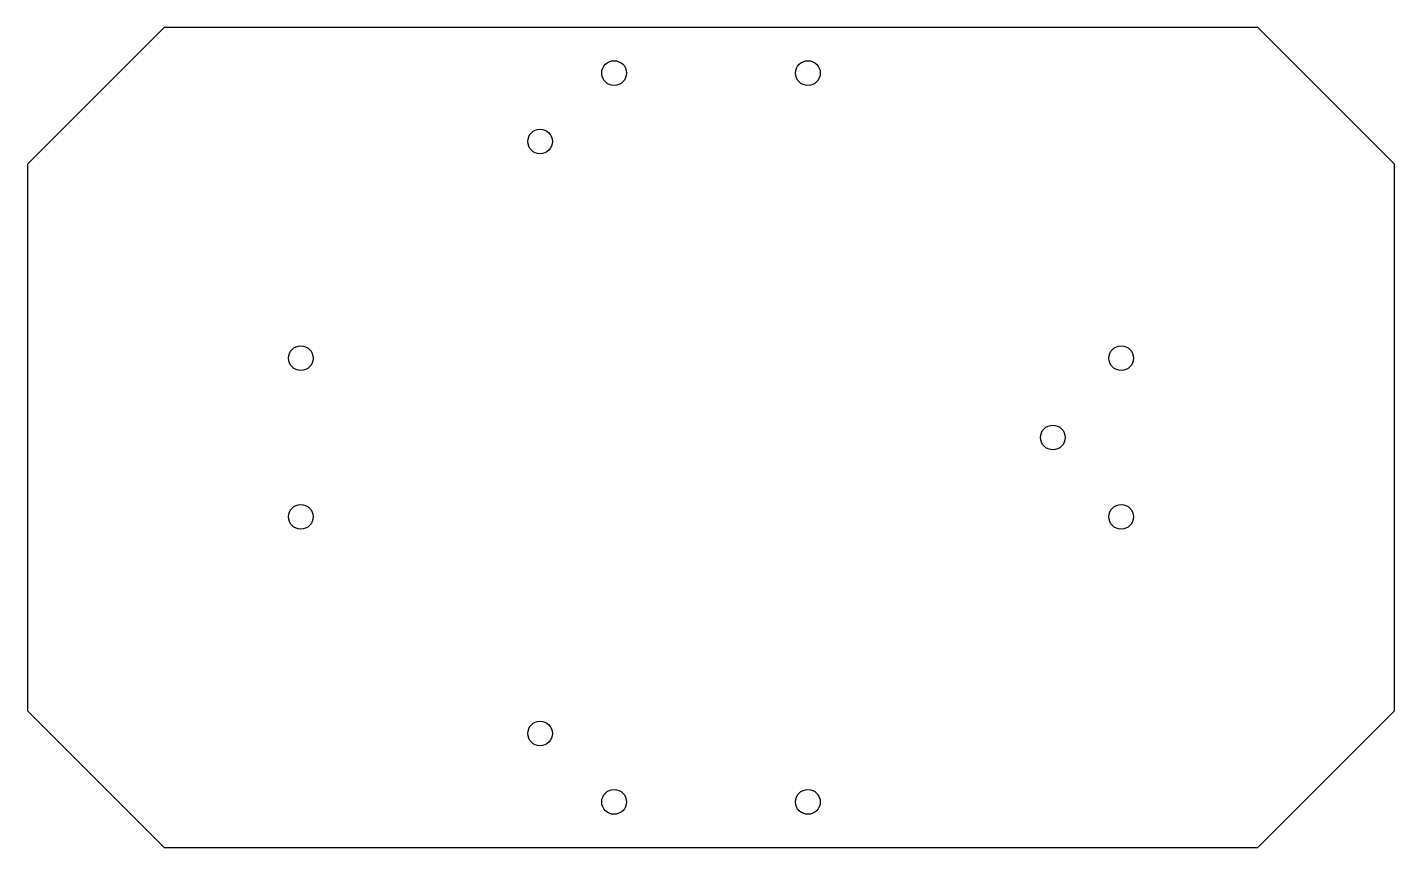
# Model space of a CAD drawing. Extents: x -2.5 to 2.5, y -1.5 to 1.5.
import ezdxf

# ---------------------------------------------------------------- set-up
doc = ezdxf.new("R2010")
doc.units = 0
doc.layers.get('0').update_dxf_attribs({"linetype": 'CONTINUOUS'})

msp = doc.modelspace()

# ---------------------------------------------------------------- linework, layer by layer
at = {"color": 7, "linetype": 'CONTINUOUS'}
for p, q in [((-2, 1.5), (-2.5, 1)), ((2, 1.5), (-2, 1.5)), ((2.5, 1), (2, 1.5)), ((-2.5, 1), (-2.5, -1)), ((2.5, -1), (2.5, 1)), ((-2.5, -1), (-2, -1.5)), ((2, -1.5), (2.5, -1)), ((-2, -1.5), (2, -1.5))]:
    msp.add_line(p, q, dxfattribs=at)
for centre, radius in [((-0.3543, 1.3327), 0.0453), ((0.3543, 1.3327), 0.0453), ((-0.625, 1.0825), 0.045), ((-1.5, 0.29), 0.045), ((1.5, 0.29), 0.045), ((1.25, 0), 0.045), ((-1.5, -0.29), 0.045), ((1.5, -0.29), 0.045), ((-0.625, -1.0825), 0.045), ((-0.3543, -1.3327), 0.0453), ((0.3543, -1.3327), 0.0453)]:
    msp.add_circle(centre, radius, dxfattribs=at)

doc.saveas('drawing.dxf')
